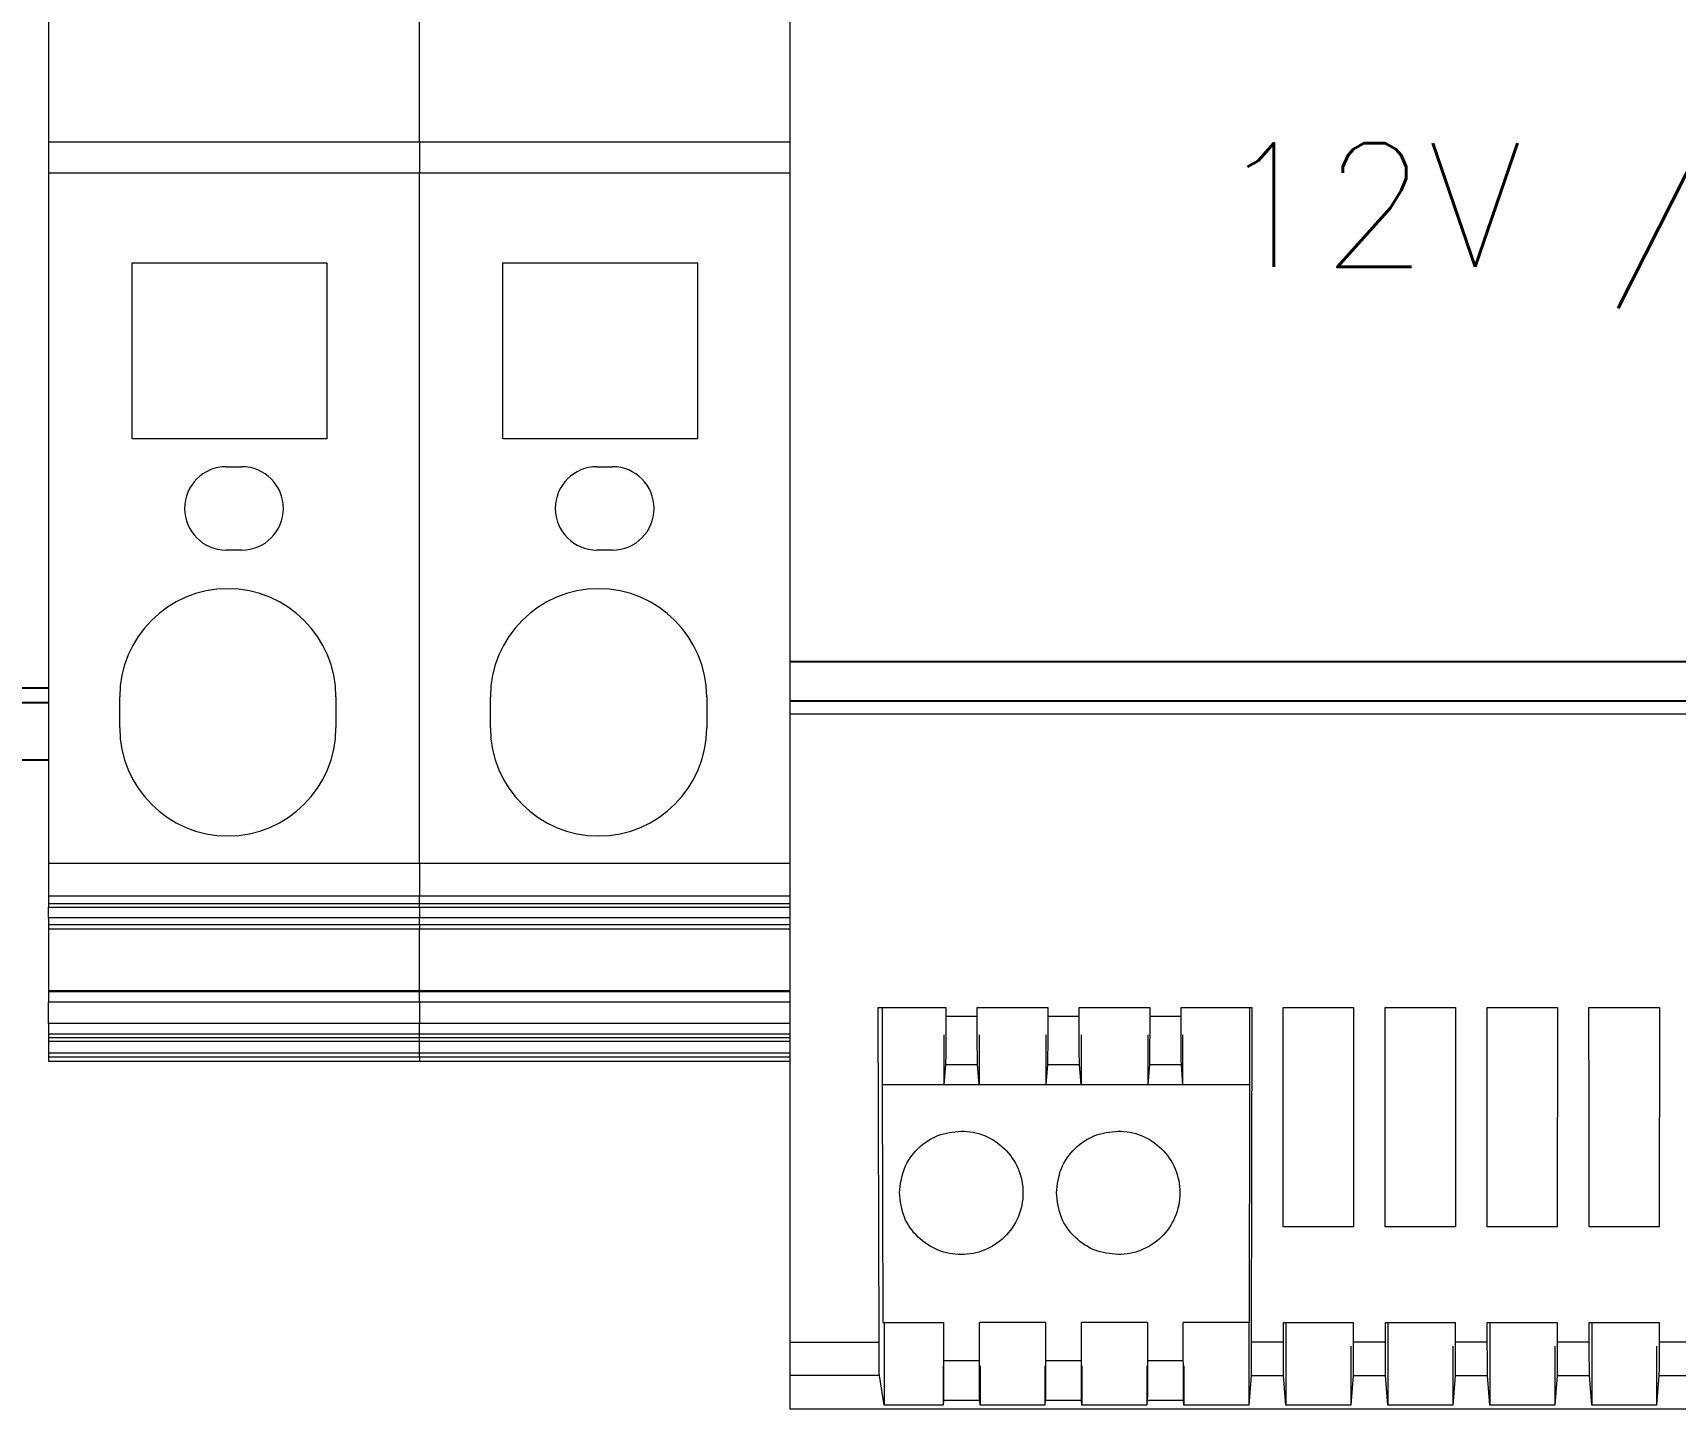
# Model space of a CAD drawing. Extents: x 4137 to 28680, y 2446 to 6814.
# Drawn here: x 10947.7 to 11000.9, y 4862.6 to 4907.1 of the extents above; entities that cross this region are included whole.
import ezdxf
from ezdxf.enums import TextEntityAlignment as Align

# ---------------------------------------------------------------- set-up
doc = ezdxf.new("R2010")
doc.units = 0
doc.header["$LTSCALE"] = 0.5
doc.layers.get('0').update_dxf_attribs({"linetype": 'CONTINUOUS'})
doc.layers.add('ARCEER', color=3, linetype='CONTINUOUS')
doc.layers.add('VOL', color=2, linetype='CONTINUOUS')
doc.styles.get("Standard").update_dxf_attribs({"font": 'simplex.shx'})

msp = doc.modelspace()

# ---------------------------------------------------------------- linework, layer by layer
at = {"color": 7, "linetype": 'Continuous', "lineweight": 15}
for p, q in [((10972.227, 4886.787), (10972.227, 4928.394)), ((10972.227, 4886.787), (10972.227, 4928.394)), ((10948.227, 4911.591), (10948.227, 4903.591)), ((10948.227, 4911.591), (10948.227, 4903.591)), ((10960.227, 4903.591), (10960.227, 4911.591)), ((10960.227, 4903.591), (10960.227, 4911.591)), ((10948.227, 4903.591), (10948.227, 4902.591)), ((10960.227, 4903.591), (10948.227, 4903.591)), ((10948.227, 4903.591), (10948.227, 4902.591)), ((10960.227, 4903.591), (10948.227, 4903.591)), ((10960.227, 4903.591), (10960.227, 4902.591)), ((10972.227, 4903.591), (10960.227, 4903.591)), ((10960.227, 4903.591), (10960.227, 4902.591)), ((10972.227, 4903.591), (10960.227, 4903.591)), ((10948.227, 4902.591), (10948.227, 4880.262)), ((10960.227, 4902.591), (10948.227, 4902.591)), ((10948.227, 4902.591), (10948.227, 4880.262)), ((10960.227, 4902.591), (10948.227, 4902.591)), ((10960.227, 4880.262), (10960.227, 4902.591)), ((10972.227, 4902.591), (10960.227, 4902.591)), ((10960.227, 4880.262), (10960.227, 4902.591)), ((10972.227, 4902.591), (10960.227, 4902.591)), ((10950.927, 4899.691), (10957.227, 4899.691)), ((10950.927, 4893.991), (10950.927, 4899.691)), ((10950.927, 4899.691), (10957.227, 4899.691)), ((10950.927, 4893.991), (10950.927, 4899.691)), ((10957.227, 4899.691), (10957.227, 4893.991)), ((10957.227, 4899.691), (10957.227, 4893.991)), ((10962.927, 4899.691), (10969.227, 4899.691)), ((10962.927, 4893.991), (10962.927, 4899.691)), ((10962.927, 4899.691), (10969.227, 4899.691)), ((10962.927, 4893.991), (10962.927, 4899.691)), ((10969.227, 4899.691), (10969.227, 4893.991)), ((10969.227, 4899.691), (10969.227, 4893.991)), ((10957.227, 4893.991), (10950.927, 4893.991)), ((10957.227, 4893.991), (10950.927, 4893.991)), ((10969.227, 4893.991), (10962.927, 4893.991)), ((10969.227, 4893.991), (10962.927, 4893.991)), ((10953.977, 4893.091), (10954.477, 4893.091)), ((10953.977, 4893.091), (10954.477, 4893.091)), ((10965.977, 4893.091), (10966.477, 4893.091)), ((10965.977, 4893.091), (10966.477, 4893.091)), ((10954.477, 4890.391), (10953.977, 4890.391)), ((10954.477, 4890.391), (10953.977, 4890.391)), ((10966.477, 4890.391), (10965.977, 4890.391)), ((10966.477, 4890.391), (10965.977, 4890.391)), ((10972.227, 4885.512), (10972.227, 4886.787)), ((10972.227, 4885.512), (10972.227, 4886.787)), ((10950.527, 4884.641), (10950.527, 4885.641)), ((10950.527, 4884.641), (10950.527, 4885.641)), ((10957.527, 4885.641), (10957.527, 4884.641)), ((10957.527, 4885.641), (10957.527, 4884.641)), ((10962.527, 4884.641), (10962.527, 4885.641)), ((10962.527, 4884.641), (10962.527, 4885.641)), ((10969.527, 4885.641), (10969.527, 4884.641)), ((10969.527, 4885.641), (10969.527, 4884.641)), ((10972.227, 4885.091), (10972.227, 4885.512)), ((10972.227, 4885.091), (10972.227, 4885.512)), ((10972.227, 4885.091), (11026.227, 4885.091)), ((10972.227, 4864.763), (10972.227, 4885.091)), ((10972.227, 4885.091), (11026.227, 4885.091)), ((10972.227, 4864.763), (10972.227, 4885.091)), ((10948.227, 4880.262), (10960.227, 4880.262)), ((10948.227, 4880.262), (10948.227, 4879.201)), ((10948.227, 4880.262), (10960.227, 4880.262)), ((10948.227, 4880.262), (10948.227, 4879.201)), ((10960.227, 4880.262), (10960.227, 4879.201)), ((10960.227, 4880.262), (10972.227, 4880.262)), ((10960.227, 4880.262), (10960.227, 4879.201)), ((10960.227, 4880.262), (10972.227, 4880.262)), ((10948.227, 4879.201), (10960.227, 4879.201)), ((10948.227, 4879.201), (10948.227, 4878.953)), ((10948.227, 4879.201), (10960.227, 4879.201)), ((10948.227, 4879.201), (10948.227, 4878.953)), ((10960.227, 4878.953), (10960.227, 4879.201)), ((10960.227, 4879.201), (10972.227, 4879.201)), ((10960.227, 4878.953), (10960.227, 4879.201)), ((10960.227, 4879.201), (10972.227, 4879.201)), ((10948.227, 4878.953), (10960.227, 4878.953)), ((10948.227, 4878.953), (10948.227, 4878.836)), ((10948.227, 4878.953), (10960.227, 4878.953)), ((10948.227, 4878.953), (10948.227, 4878.836)), ((10948.227, 4878.836), (10960.227, 4878.836)), ((10948.227, 4878.487), (10948.227, 4878.836)), ((10948.227, 4878.836), (10960.227, 4878.836)), ((10948.227, 4878.487), (10948.227, 4878.836)), ((10960.227, 4878.836), (10960.227, 4878.953)), ((10960.227, 4878.953), (10972.227, 4878.953)), ((10960.227, 4878.836), (10960.227, 4878.953)), ((10960.227, 4878.953), (10972.227, 4878.953)), ((10960.227, 4878.836), (10972.227, 4878.836)), ((10960.227, 4878.836), (10960.227, 4878.487)), ((10960.227, 4878.836), (10972.227, 4878.836)), ((10960.227, 4878.836), (10960.227, 4878.487)), ((10960.227, 4878.487), (10948.227, 4878.487)), ((10948.227, 4878.487), (10948.227, 4878.261)), ((10960.227, 4878.487), (10948.227, 4878.487)), ((10948.227, 4878.487), (10948.227, 4878.261)), ((10960.227, 4878.261), (10948.227, 4878.261)), ((10948.227, 4878.261), (10948.227, 4878.126)), ((10960.227, 4878.261), (10948.227, 4878.261)), ((10948.227, 4878.261), (10948.227, 4878.126)), ((10960.227, 4878.126), (10948.227, 4878.126)), ((10948.227, 4878.126), (10948.227, 4876.135)), ((10960.227, 4878.126), (10948.227, 4878.126)), ((10948.227, 4878.126), (10948.227, 4876.135)), ((10960.227, 4878.261), (10960.227, 4878.487)), ((10972.227, 4878.487), (10960.227, 4878.487)), ((10960.227, 4878.261), (10960.227, 4878.487)), ((10972.227, 4878.487), (10960.227, 4878.487)), ((10960.227, 4878.261), (10960.227, 4878.126)), ((10972.227, 4878.261), (10960.227, 4878.261)), ((10960.227, 4878.261), (10960.227, 4878.126)), ((10972.227, 4878.261), (10960.227, 4878.261)), ((10960.227, 4876.135), (10960.227, 4878.126)), ((10972.227, 4878.126), (10960.227, 4878.126)), ((10960.227, 4876.135), (10960.227, 4878.126)), ((10972.227, 4878.126), (10960.227, 4878.126)), ((10948.227, 4876.135), (10960.227, 4876.135)), ((10948.227, 4876.135), (10948.227, 4876.105)), ((10948.227, 4876.135), (10960.227, 4876.135)), ((10948.227, 4876.135), (10948.227, 4876.105)), ((10948.227, 4876.105), (10960.227, 4876.105)), ((10948.227, 4876.105), (10948.227, 4875.778)), ((10948.227, 4876.105), (10960.227, 4876.105)), ((10948.227, 4876.105), (10948.227, 4875.778)), ((10960.227, 4876.135), (10960.227, 4876.105)), ((10960.227, 4876.135), (10972.227, 4876.135)), ((10960.227, 4876.135), (10960.227, 4876.105)), ((10960.227, 4876.135), (10972.227, 4876.135)), ((10960.227, 4876.105), (10972.227, 4876.105)), ((10960.227, 4875.778), (10960.227, 4876.105)), ((10960.227, 4876.105), (10972.227, 4876.105)), ((10960.227, 4875.778), (10960.227, 4876.105)), ((10948.227, 4875.778), (10960.227, 4875.778)), ((10948.227, 4875.071), (10948.227, 4875.778)), ((10948.227, 4875.778), (10960.227, 4875.778)), ((10948.227, 4875.071), (10948.227, 4875.778)), ((10960.227, 4875.778), (10960.227, 4875.071)), ((10960.227, 4875.778), (10972.227, 4875.778)), ((10960.227, 4875.778), (10960.227, 4875.071)), ((10960.227, 4875.778), (10972.227, 4875.778)), ((10975.082, 4875.591), (10977.268, 4875.591)), ((10975.106, 4864.763), (10975.082, 4875.591)), ((10975.082, 4875.591), (10977.268, 4875.591)), ((10975.106, 4864.763), (10975.082, 4875.591)), ((10975.207, 4875.591), (10975.207, 4873.091)), ((10975.207, 4875.591), (10975.207, 4873.091)), ((10977.268, 4875.591), (10977.268, 4875.299)), ((10977.268, 4875.591), (10977.268, 4875.299)), ((10978.285, 4875.591), (10980.568, 4875.591)), ((10978.285, 4875.299), (10978.285, 4875.591)), ((10978.285, 4875.591), (10980.568, 4875.591)), ((10978.285, 4875.299), (10978.285, 4875.591)), ((10980.568, 4875.591), (10980.568, 4875.299)), ((10980.568, 4875.591), (10980.568, 4875.299)), ((10981.585, 4875.591), (10983.868, 4875.591)), ((10981.585, 4875.299), (10981.585, 4875.591)), ((10981.585, 4875.591), (10983.868, 4875.591)), ((10981.585, 4875.299), (10981.585, 4875.591)), ((10983.868, 4875.591), (10983.868, 4875.299)), ((10983.868, 4875.591), (10983.868, 4875.299)), ((10984.885, 4875.591), (10987.169, 4875.591)), ((10984.885, 4875.299), (10984.885, 4875.591)), ((10984.885, 4875.591), (10987.169, 4875.591)), ((10984.885, 4875.299), (10984.885, 4875.591)), ((10987.109, 4873.091), (10987.109, 4875.591)), ((10987.109, 4873.091), (10987.109, 4875.591)), ((10987.169, 4875.591), (10987.157, 4864.763)), ((10987.169, 4875.591), (10987.157, 4864.763)), ((10988.186, 4875.591), (10990.467, 4875.591)), ((10988.186, 4875.591), (10990.467, 4875.591)), ((10990.467, 4875.591), (10990.461, 4868.491)), ((10990.467, 4875.591), (10990.461, 4868.491)), ((10991.486, 4875.591), (10993.767, 4875.591)), ((10991.486, 4875.591), (10993.767, 4875.591)), ((10993.767, 4875.591), (10993.761, 4868.491)), ((10993.767, 4875.591), (10993.761, 4868.491)), ((10994.786, 4875.591), (10997.067, 4875.591)), ((10994.786, 4875.591), (10997.067, 4875.591)), ((10997.067, 4875.591), (10997.061, 4868.491)), ((10997.067, 4875.591), (10997.061, 4868.491)), ((10998.086, 4875.591), (11000.368, 4875.591)), ((10998.086, 4875.591), (11000.368, 4875.591)), ((11000.368, 4875.591), (11000.361, 4868.491)), ((11000.368, 4875.591), (11000.361, 4868.491)), ((10960.227, 4875.071), (10948.227, 4875.071)), ((10948.227, 4875.071), (10948.227, 4874.721)), ((10960.227, 4875.071), (10948.227, 4875.071)), ((10948.227, 4875.071), (10948.227, 4874.721)), ((10960.227, 4874.721), (10960.227, 4875.071)), ((10972.227, 4875.071), (10960.227, 4875.071)), ((10960.227, 4874.721), (10960.227, 4875.071)), ((10972.227, 4875.071), (10960.227, 4875.071)), ((10978.285, 4875.299), (10977.268, 4875.299)), ((10977.268, 4875.299), (10977.268, 4874.851)), ((10978.285, 4875.299), (10977.268, 4875.299)), ((10977.268, 4875.299), (10977.268, 4874.851)), ((10978.285, 4874.851), (10978.285, 4875.299)), ((10978.285, 4874.851), (10978.285, 4875.299)), ((10981.585, 4875.299), (10980.568, 4875.299)), ((10980.568, 4875.299), (10980.568, 4874.851)), ((10981.585, 4875.299), (10980.568, 4875.299)), ((10980.568, 4875.299), (10980.568, 4874.851)), ((10981.585, 4874.851), (10981.585, 4875.299)), ((10981.585, 4874.851), (10981.585, 4875.299)), ((10984.885, 4875.299), (10983.868, 4875.299)), ((10983.868, 4875.299), (10983.868, 4874.851)), ((10984.885, 4875.299), (10983.868, 4875.299)), ((10983.868, 4875.299), (10983.868, 4874.851)), ((10984.885, 4874.851), (10984.885, 4875.299)), ((10984.885, 4874.851), (10984.885, 4875.299)), ((10960.227, 4874.721), (10948.227, 4874.721)), ((10948.227, 4874.721), (10948.227, 4874.609)), ((10960.227, 4874.721), (10948.227, 4874.721)), ((10948.227, 4874.721), (10948.227, 4874.609)), ((10960.227, 4874.609), (10948.227, 4874.609)), ((10948.227, 4874.609), (10948.227, 4874.492)), ((10960.227, 4874.609), (10948.227, 4874.609)), ((10948.227, 4874.609), (10948.227, 4874.492)), ((10960.227, 4874.492), (10948.227, 4874.492)), ((10948.227, 4874.492), (10948.227, 4874.106)), ((10960.227, 4874.492), (10948.227, 4874.492)), ((10948.227, 4874.492), (10948.227, 4874.106)), ((10972.227, 4874.721), (10960.227, 4874.721)), ((10960.227, 4874.609), (10960.227, 4874.721)), ((10972.227, 4874.721), (10960.227, 4874.721)), ((10960.227, 4874.609), (10960.227, 4874.721)), ((10960.227, 4874.492), (10960.227, 4874.609)), ((10972.227, 4874.609), (10960.227, 4874.609)), ((10960.227, 4874.492), (10960.227, 4874.609)), ((10972.227, 4874.609), (10960.227, 4874.609)), ((10960.227, 4874.106), (10960.227, 4874.492)), ((10972.227, 4874.492), (10960.227, 4874.492)), ((10960.227, 4874.106), (10960.227, 4874.492)), ((10972.227, 4874.492), (10960.227, 4874.492)), ((10977.209, 4874.706), (10977.209, 4873.091)), ((10977.209, 4874.706), (10977.209, 4873.091)), ((10978.344, 4874.706), (10978.344, 4873.091)), ((10978.344, 4874.706), (10978.344, 4873.091)), ((10980.509, 4874.706), (10980.509, 4873.091)), ((10980.509, 4874.706), (10980.509, 4873.091)), ((10981.644, 4874.706), (10981.644, 4873.091)), ((10981.644, 4874.706), (10981.644, 4873.091)), ((10983.809, 4874.706), (10983.809, 4873.091)), ((10983.809, 4874.706), (10983.809, 4873.091)), ((10984.944, 4873.091), (10984.944, 4874.706)), ((10984.944, 4873.091), (10984.944, 4874.706)), ((10960.227, 4874.106), (10948.227, 4874.106)), ((10948.227, 4874.106), (10948.227, 4873.987)), ((10960.227, 4874.106), (10948.227, 4874.106)), ((10948.227, 4874.106), (10948.227, 4873.987)), ((10960.227, 4873.987), (10948.227, 4873.987)), ((10948.227, 4873.987), (10948.227, 4873.841)), ((10960.227, 4873.987), (10948.227, 4873.987)), ((10948.227, 4873.987), (10948.227, 4873.841)), ((10960.227, 4873.841), (10948.227, 4873.841)), ((10960.227, 4873.841), (10948.227, 4873.841)), ((10960.227, 4873.987), (10960.227, 4874.106)), ((10972.227, 4874.106), (10960.227, 4874.106)), ((10960.227, 4873.987), (10960.227, 4874.106)), ((10972.227, 4874.106), (10960.227, 4874.106)), ((10960.227, 4873.987), (10960.227, 4873.841)), ((10972.227, 4873.987), (10960.227, 4873.987)), ((10960.227, 4873.987), (10960.227, 4873.841)), ((10972.227, 4873.987), (10960.227, 4873.987)), ((10972.227, 4873.841), (10960.227, 4873.841)), ((10972.227, 4873.841), (10960.227, 4873.841)), ((10977.261, 4873.745), (10977.209, 4873.091)), ((10977.261, 4873.745), (10977.209, 4873.091)), ((10977.261, 4873.745), (10978.292, 4873.745)), ((10977.261, 4873.745), (10978.292, 4873.745)), ((10978.344, 4873.091), (10978.292, 4873.745)), ((10978.344, 4873.091), (10978.292, 4873.745)), ((10980.561, 4873.745), (10980.509, 4873.091)), ((10980.561, 4873.745), (10980.509, 4873.091)), ((10980.561, 4873.745), (10981.592, 4873.745)), ((10980.561, 4873.745), (10981.592, 4873.745)), ((10981.644, 4873.091), (10981.592, 4873.745)), ((10981.644, 4873.091), (10981.592, 4873.745)), ((10983.861, 4873.745), (10983.809, 4873.091)), ((10983.861, 4873.745), (10983.809, 4873.091)), ((10983.861, 4873.745), (10984.892, 4873.745)), ((10983.861, 4873.745), (10984.892, 4873.745)), ((10984.944, 4873.091), (10984.892, 4873.745)), ((10984.944, 4873.091), (10984.892, 4873.745)), ((10975.207, 4873.091), (10975.23, 4865.391)), ((10977.209, 4873.091), (10975.207, 4873.091)), ((10975.207, 4873.091), (10975.23, 4865.391)), ((10977.209, 4873.091), (10975.207, 4873.091)), ((10978.344, 4873.091), (10977.209, 4873.091)), ((10978.344, 4873.091), (10977.209, 4873.091)), ((10980.509, 4873.091), (10978.344, 4873.091)), ((10980.509, 4873.091), (10978.344, 4873.091)), ((10981.644, 4873.091), (10980.509, 4873.091)), ((10981.644, 4873.091), (10980.509, 4873.091)), ((10983.809, 4873.091), (10981.644, 4873.091)), ((10983.809, 4873.091), (10981.644, 4873.091)), ((10984.944, 4873.091), (10983.809, 4873.091)), ((10984.944, 4873.091), (10983.809, 4873.091)), ((10987.109, 4873.091), (10984.944, 4873.091)), ((10987.109, 4873.091), (10984.944, 4873.091)), ((10987.099, 4865.391), (10987.109, 4873.091)), ((10987.099, 4865.391), (10987.109, 4873.091)), ((10990.461, 4868.491), (10988.19, 4868.491)), ((10990.461, 4868.491), (10988.19, 4868.491)), ((10993.761, 4868.491), (10991.49, 4868.491)), ((10993.761, 4868.491), (10991.49, 4868.491)), ((10997.061, 4868.491), (10994.79, 4868.491)), ((10997.061, 4868.491), (10994.79, 4868.491)), ((11000.361, 4868.491), (10998.09, 4868.491)), ((11000.361, 4868.491), (10998.09, 4868.491)), ((10975.23, 4865.391), (10977.197, 4865.391)), ((10975.23, 4865.391), (10977.197, 4865.391)), ((10975.277, 4865.391), (10975.277, 4862.722)), ((10975.277, 4865.391), (10975.277, 4862.722)), ((10977.197, 4865.391), (10977.197, 4864.151)), ((10977.197, 4865.391), (10977.197, 4864.151)), ((10980.497, 4865.391), (10978.356, 4865.391)), ((10978.356, 4864.151), (10978.356, 4865.391)), ((10980.497, 4865.391), (10978.356, 4865.391)), ((10978.356, 4864.151), (10978.356, 4865.391)), ((10980.497, 4865.391), (10980.497, 4864.151)), ((10980.497, 4865.391), (10980.497, 4864.151)), ((10983.797, 4865.391), (10981.656, 4865.391)), ((10981.656, 4864.151), (10981.656, 4865.391)), ((10983.797, 4865.391), (10981.656, 4865.391)), ((10981.656, 4864.151), (10981.656, 4865.391)), ((10983.797, 4865.391), (10983.797, 4864.151)), ((10983.797, 4865.391), (10983.797, 4864.151)), ((10987.099, 4865.391), (10984.956, 4865.391)), ((10984.956, 4864.151), (10984.956, 4865.391)), ((10987.099, 4865.391), (10984.956, 4865.391)), ((10984.956, 4864.151), (10984.956, 4865.391)), ((10987.077, 4865.391), (10987.077, 4862.722)), ((10987.077, 4865.391), (10987.077, 4862.722)), ((10988.196, 4865.391), (10990.457, 4865.391)), ((10988.196, 4864.763), (10988.196, 4865.391)), ((10988.196, 4865.391), (10990.457, 4865.391)), ((10988.196, 4864.763), (10988.196, 4865.391)), ((10988.276, 4865.391), (10988.276, 4862.722)), ((10988.276, 4865.391), (10988.276, 4862.722)), ((10990.457, 4865.391), (10990.457, 4864.763)), ((10990.457, 4865.391), (10990.457, 4864.763)), ((10991.496, 4865.391), (10993.757, 4865.391)), ((10991.496, 4864.763), (10991.496, 4865.391)), ((10991.496, 4865.391), (10993.757, 4865.391)), ((10991.496, 4864.763), (10991.496, 4865.391)), ((10991.576, 4865.391), (10991.576, 4862.722)), ((10991.576, 4865.391), (10991.576, 4862.722)), ((10993.757, 4865.391), (10993.757, 4864.763)), ((10993.757, 4865.391), (10993.757, 4864.763)), ((10994.796, 4865.391), (10997.057, 4865.391)), ((10994.796, 4864.763), (10994.796, 4865.391)), ((10994.796, 4865.391), (10997.057, 4865.391)), ((10994.796, 4864.763), (10994.796, 4865.391)), ((10994.876, 4865.391), (10994.876, 4862.722)), ((10994.876, 4865.391), (10994.876, 4862.722)), ((10997.057, 4865.391), (10997.057, 4864.763)), ((10997.057, 4865.391), (10997.057, 4864.763)), ((10998.096, 4865.391), (11000.357, 4865.391)), ((10998.096, 4864.763), (10998.096, 4865.391)), ((10998.096, 4865.391), (11000.357, 4865.391)), ((10998.096, 4864.763), (10998.096, 4865.391)), ((10998.176, 4865.391), (10998.176, 4862.722)), ((10998.176, 4865.391), (10998.176, 4862.722)), ((11000.357, 4865.391), (11000.357, 4864.763)), ((11000.357, 4865.391), (11000.357, 4864.763)), ((10972.227, 4864.763), (10975.106, 4864.763)), ((10972.227, 4863.677), (10972.227, 4864.763)), ((10972.227, 4864.763), (10975.106, 4864.763)), ((10972.227, 4863.677), (10972.227, 4864.763)), ((10988.196, 4864.763), (10987.157, 4864.763)), ((10988.196, 4864.763), (10987.157, 4864.763)), ((10991.496, 4864.763), (10990.457, 4864.763)), ((10991.496, 4864.763), (10990.457, 4864.763)), ((10994.796, 4864.763), (10993.757, 4864.763)), ((10994.796, 4864.763), (10993.757, 4864.763)), ((10998.096, 4864.763), (10997.057, 4864.763)), ((10998.096, 4864.763), (10997.057, 4864.763)), ((11001.396, 4864.763), (11000.357, 4864.763)), ((11001.396, 4864.763), (11000.357, 4864.763)), ((10978.356, 4864.151), (10977.197, 4864.151)), ((10978.356, 4864.151), (10977.197, 4864.151)), ((10981.656, 4864.151), (10980.497, 4864.151)), ((10981.656, 4864.151), (10980.497, 4864.151)), ((10984.956, 4864.151), (10983.797, 4864.151)), ((10984.956, 4864.151), (10983.797, 4864.151)), ((10990.377, 4864.629), (10990.377, 4862.722)), ((10990.377, 4864.629), (10990.377, 4862.722)), ((10993.677, 4864.629), (10993.677, 4862.722)), ((10993.677, 4864.629), (10993.677, 4862.722)), ((10996.977, 4864.629), (10996.977, 4862.722)), ((10996.977, 4864.629), (10996.977, 4862.722)), ((11000.277, 4864.629), (11000.277, 4862.722)), ((11000.277, 4864.629), (11000.277, 4862.722)), ((10975.118, 4863.677), (10972.227, 4863.677)), ((10972.227, 4862.591), (10972.227, 4863.677)), ((10975.118, 4863.677), (10972.227, 4863.677)), ((10972.227, 4862.591), (10972.227, 4863.677)), ((10975.277, 4862.722), (10975.118, 4863.677)), ((10975.277, 4862.722), (10975.118, 4863.677)), ((10977.177, 4863.996), (10977.177, 4862.722)), ((10977.177, 4863.996), (10977.177, 4862.722)), ((10978.376, 4863.996), (10978.376, 4862.722)), ((10978.376, 4863.996), (10978.376, 4862.722)), ((10980.477, 4863.996), (10980.477, 4862.722)), ((10980.477, 4863.996), (10980.477, 4862.722)), ((10981.676, 4863.996), (10981.676, 4862.722)), ((10981.676, 4863.996), (10981.676, 4862.722)), ((10983.777, 4863.996), (10983.777, 4862.722)), ((10983.777, 4863.996), (10983.777, 4862.722)), ((10984.976, 4863.996), (10984.976, 4862.722)), ((10984.976, 4863.996), (10984.976, 4862.722)), ((10987.152, 4863.677), (10987.077, 4862.722)), ((10987.152, 4863.677), (10987.077, 4862.722)), ((10987.152, 4863.677), (10988.201, 4863.677)), ((10987.152, 4863.677), (10988.201, 4863.677)), ((10988.276, 4862.722), (10988.201, 4863.677)), ((10988.276, 4862.722), (10988.201, 4863.677)), ((10990.452, 4863.677), (10990.377, 4862.722)), ((10990.452, 4863.677), (10990.377, 4862.722)), ((10990.452, 4863.677), (10991.501, 4863.677)), ((10990.452, 4863.677), (10991.501, 4863.677)), ((10991.576, 4862.722), (10991.501, 4863.677)), ((10991.576, 4862.722), (10991.501, 4863.677)), ((10993.752, 4863.677), (10993.677, 4862.722)), ((10993.752, 4863.677), (10993.677, 4862.722)), ((10993.752, 4863.677), (10994.801, 4863.677)), ((10993.752, 4863.677), (10994.801, 4863.677)), ((10994.876, 4862.722), (10994.801, 4863.677)), ((10994.876, 4862.722), (10994.801, 4863.677)), ((10997.052, 4863.677), (10996.977, 4862.722)), ((10997.052, 4863.677), (10996.977, 4862.722)), ((10997.052, 4863.677), (10998.101, 4863.677)), ((10997.052, 4863.677), (10998.101, 4863.677)), ((10998.176, 4862.722), (10998.101, 4863.677)), ((10998.176, 4862.722), (10998.101, 4863.677)), ((11000.352, 4863.677), (11000.277, 4862.722)), ((11000.352, 4863.677), (11000.277, 4862.722)), ((11000.352, 4863.677), (11001.401, 4863.677)), ((11000.352, 4863.677), (11001.401, 4863.677)), ((11026.227, 4862.591), (10972.227, 4862.591)), ((11026.227, 4862.591), (10972.227, 4862.591)), ((10977.177, 4862.722), (10975.277, 4862.722)), ((10977.177, 4862.722), (10975.277, 4862.722)), ((10977.189, 4862.884), (10977.177, 4862.722)), ((10977.189, 4862.884), (10977.177, 4862.722)), ((10977.189, 4862.884), (10978.364, 4862.884)), ((10977.189, 4862.884), (10978.364, 4862.884)), ((10978.376, 4862.722), (10978.364, 4862.884)), ((10978.376, 4862.722), (10978.364, 4862.884)), ((10980.477, 4862.722), (10978.376, 4862.722)), ((10980.477, 4862.722), (10978.376, 4862.722)), ((10980.489, 4862.884), (10980.477, 4862.722)), ((10980.489, 4862.884), (10980.477, 4862.722)), ((10980.489, 4862.884), (10981.664, 4862.884)), ((10980.489, 4862.884), (10981.664, 4862.884)), ((10981.676, 4862.722), (10981.664, 4862.884)), ((10981.676, 4862.722), (10981.664, 4862.884)), ((10983.777, 4862.722), (10981.676, 4862.722)), ((10983.777, 4862.722), (10981.676, 4862.722)), ((10983.789, 4862.884), (10983.777, 4862.722)), ((10983.789, 4862.884), (10983.777, 4862.722)), ((10983.789, 4862.884), (10984.964, 4862.884)), ((10983.789, 4862.884), (10984.964, 4862.884)), ((10984.976, 4862.722), (10984.964, 4862.884)), ((10984.976, 4862.722), (10984.964, 4862.884)), ((10987.077, 4862.722), (10984.976, 4862.722)), ((10987.077, 4862.722), (10984.976, 4862.722)), ((10990.377, 4862.722), (10988.276, 4862.722)), ((10990.377, 4862.722), (10988.276, 4862.722)), ((10993.677, 4862.722), (10991.576, 4862.722)), ((10993.677, 4862.722), (10991.576, 4862.722)), ((10996.977, 4862.722), (10994.876, 4862.722)), ((10996.977, 4862.722), (10994.876, 4862.722)), ((11000.277, 4862.722), (10998.176, 4862.722)), ((11000.277, 4862.722), (10998.176, 4862.722))]:
    msp.add_line(p, q, dxfattribs=at)
for centre, radius, start, end in [((10953.977, 4891.741), 1.35, 90, 270), ((10953.977, 4891.741), 1.35, 90, 270), ((10954.477, 4891.741), 1.35, 270, 90), ((10954.477, 4891.741), 1.35, 270, 90), ((10965.977, 4891.741), 1.35, 90, 270), ((10965.977, 4891.741), 1.35, 90, 270), ((10966.477, 4891.741), 1.35, 270, 90), ((10966.477, 4891.741), 1.35, 270, 90), ((10954.027, 4885.641), 3.5, 0, 180), ((10954.027, 4885.641), 3.5, 0, 180), ((10966.027, 4885.641), 3.5, 0, 180), ((10966.027, 4885.641), 3.5, 0, 180), ((10954.027, 4884.641), 3.5, 180, 0), ((10954.027, 4884.641), 3.5, 180, 0), ((10966.027, 4884.641), 3.5, 180, 0), ((10966.027, 4884.641), 3.5, 180, 0)]:
    msp.add_arc(centre, radius, start, end, dxfattribs=at)
for points, knots in [([(10988.19, 4868.491), (10988.19, 4868.737), (10988.19, 4869.458), (10988.189, 4871.818), (10988.187, 4873.944), (10988.186, 4875.591)], [0, 0, 0, 0, 0.104552, 0.306071, 1, 1, 1, 1]), ([(10988.19, 4868.491), (10988.19, 4868.737), (10988.19, 4869.458), (10988.189, 4871.818), (10988.187, 4873.944), (10988.186, 4875.591)], [0, 0, 0, 0, 0.104552, 0.306071, 1, 1, 1, 1]), ([(10991.49, 4868.491), (10991.49, 4868.737), (10991.49, 4869.458), (10991.489, 4871.818), (10991.487, 4873.944), (10991.486, 4875.591)], [0, 0, 0, 0, 0.104552, 0.306071, 1, 1, 1, 1]), ([(10991.49, 4868.491), (10991.49, 4868.737), (10991.49, 4869.458), (10991.489, 4871.818), (10991.487, 4873.944), (10991.486, 4875.591)], [0, 0, 0, 0, 0.104552, 0.306071, 1, 1, 1, 1]), ([(10994.79, 4868.491), (10994.79, 4868.737), (10994.79, 4869.458), (10994.789, 4871.818), (10994.787, 4873.944), (10994.786, 4875.591)], [0, 0, 0, 0, 0.104552, 0.306071, 1, 1, 1, 1]), ([(10994.79, 4868.491), (10994.79, 4868.737), (10994.79, 4869.458), (10994.789, 4871.818), (10994.787, 4873.944), (10994.786, 4875.591)], [0, 0, 0, 0, 0.104552, 0.306071, 1, 1, 1, 1]), ([(10998.09, 4868.491), (10998.09, 4868.737), (10998.09, 4869.458), (10998.089, 4871.818), (10998.087, 4873.944), (10998.086, 4875.591)], [0, 0, 0, 0, 0.104552, 0.306071, 1, 1, 1, 1]), ([(10998.09, 4868.491), (10998.09, 4868.737), (10998.09, 4869.458), (10998.089, 4871.818), (10998.087, 4873.944), (10998.086, 4875.591)], [0, 0, 0, 0, 0.104552, 0.306071, 1, 1, 1, 1]), ([(10977.268, 4874.851), (10977.267, 4874.699), (10977.266, 4874.395), (10977.264, 4874.053), (10977.263, 4873.813), (10977.261, 4873.768), (10977.261, 4873.745)], [0, 0, 0, 0, 0.249998, 0.499999, 0.75, 1, 1, 1, 1]), ([(10977.268, 4874.851), (10977.267, 4874.699), (10977.266, 4874.395), (10977.264, 4874.053), (10977.263, 4873.813), (10977.261, 4873.768), (10977.261, 4873.745)], [0, 0, 0, 0, 0.249998, 0.499999, 0.75, 1, 1, 1, 1]), ([(10978.292, 4873.745), (10978.292, 4873.768), (10978.291, 4873.813), (10978.289, 4874.053), (10978.287, 4874.395), (10978.286, 4874.699), (10978.285, 4874.851)], [0, 0, 0, 0, 0.25, 0.500001, 0.750002, 1, 1, 1, 1]), ([(10978.292, 4873.745), (10978.292, 4873.768), (10978.291, 4873.813), (10978.289, 4874.053), (10978.287, 4874.395), (10978.286, 4874.699), (10978.285, 4874.851)], [0, 0, 0, 0, 0.25, 0.500001, 0.750002, 1, 1, 1, 1]), ([(10980.568, 4874.851), (10980.567, 4874.699), (10980.566, 4874.395), (10980.564, 4874.053), (10980.563, 4873.813), (10980.561, 4873.768), (10980.561, 4873.745)], [0, 0, 0, 0, 0.249998, 0.499999, 0.75, 1, 1, 1, 1]), ([(10980.568, 4874.851), (10980.567, 4874.699), (10980.566, 4874.395), (10980.564, 4874.053), (10980.563, 4873.813), (10980.561, 4873.768), (10980.561, 4873.745)], [0, 0, 0, 0, 0.249998, 0.499999, 0.75, 1, 1, 1, 1]), ([(10981.592, 4873.745), (10981.592, 4873.768), (10981.591, 4873.813), (10981.589, 4874.053), (10981.587, 4874.395), (10981.586, 4874.699), (10981.585, 4874.851)], [0, 0, 0, 0, 0.25, 0.500001, 0.750002, 1, 1, 1, 1]), ([(10981.592, 4873.745), (10981.592, 4873.768), (10981.591, 4873.813), (10981.589, 4874.053), (10981.587, 4874.395), (10981.586, 4874.699), (10981.585, 4874.851)], [0, 0, 0, 0, 0.25, 0.500001, 0.750002, 1, 1, 1, 1]), ([(10983.868, 4874.851), (10983.867, 4874.699), (10983.866, 4874.395), (10983.864, 4874.053), (10983.863, 4873.813), (10983.861, 4873.768), (10983.861, 4873.745)], [0, 0, 0, 0, 0.249998, 0.499999, 0.75, 1, 1, 1, 1]), ([(10983.868, 4874.851), (10983.867, 4874.699), (10983.866, 4874.395), (10983.864, 4874.053), (10983.863, 4873.813), (10983.861, 4873.768), (10983.861, 4873.745)], [0, 0, 0, 0, 0.249998, 0.499999, 0.75, 1, 1, 1, 1]), ([(10984.892, 4873.745), (10984.892, 4873.768), (10984.891, 4873.813), (10984.889, 4874.053), (10984.887, 4874.395), (10984.886, 4874.699), (10984.885, 4874.851)], [0, 0, 0, 0, 0.25, 0.500001, 0.750002, 1, 1, 1, 1]), ([(10984.892, 4873.745), (10984.892, 4873.768), (10984.891, 4873.813), (10984.889, 4874.053), (10984.887, 4874.395), (10984.886, 4874.699), (10984.885, 4874.851)], [0, 0, 0, 0, 0.25, 0.500001, 0.750002, 1, 1, 1, 1]), ([(10975.767, 4869.591), (10975.798, 4869.86), (10975.86, 4870.387), (10976.33, 4871.046), (10976.988, 4871.502), (10977.509, 4871.561), (10977.767, 4871.591)], [0, 0, 0, 0, 0.264029, 0.516288, 0.760469, 1, 1, 1, 1]), ([(10975.767, 4869.591), (10975.798, 4869.86), (10975.86, 4870.387), (10976.33, 4871.046), (10976.988, 4871.502), (10977.509, 4871.561), (10977.767, 4871.591)], [0, 0, 0, 0, 0.264029, 0.516288, 0.760469, 1, 1, 1, 1]), ([(10977.767, 4871.591), (10977.896, 4871.583), (10978.153, 4871.569), (10978.651, 4871.414), (10979.211, 4871.049), (10979.661, 4870.381), (10979.82, 4869.588), (10979.659, 4868.795), (10979.207, 4868.129), (10978.647, 4867.766), (10978.151, 4867.612), (10977.895, 4867.598), (10977.767, 4867.591)], [0, 0, 0, 0, 0.060103, 0.119874, 0.242752, 0.368768, 0.499402, 0.630917, 0.758012, 0.880694, 0.940228, 1, 1, 1, 1]), ([(10977.767, 4871.591), (10977.896, 4871.583), (10978.153, 4871.569), (10978.651, 4871.414), (10979.211, 4871.049), (10979.661, 4870.381), (10979.82, 4869.588), (10979.659, 4868.795), (10979.207, 4868.129), (10978.647, 4867.766), (10978.151, 4867.612), (10977.895, 4867.598), (10977.767, 4867.591)], [0, 0, 0, 0, 0.060103, 0.119874, 0.242752, 0.368768, 0.499402, 0.630917, 0.758012, 0.880694, 0.940228, 1, 1, 1, 1]), ([(10980.847, 4869.591), (10980.878, 4869.86), (10980.939, 4870.387), (10981.41, 4871.046), (10982.068, 4871.502), (10982.589, 4871.561), (10982.847, 4871.591)], [0, 0, 0, 0, 0.263878, 0.516115, 0.760405, 1, 1, 1, 1]), ([(10980.847, 4869.591), (10980.878, 4869.86), (10980.939, 4870.387), (10981.41, 4871.046), (10982.068, 4871.502), (10982.589, 4871.561), (10982.847, 4871.591)], [0, 0, 0, 0, 0.263878, 0.516115, 0.760405, 1, 1, 1, 1]), ([(10982.847, 4871.591), (10982.975, 4871.583), (10983.232, 4871.569), (10983.731, 4871.414), (10984.29, 4871.049), (10984.74, 4870.382), (10984.9, 4869.589), (10984.739, 4868.795), (10984.288, 4868.129), (10983.727, 4867.766), (10983.231, 4867.612), (10982.975, 4867.598), (10982.847, 4867.591)], [0, 0, 0, 0, 0.060043, 0.119793, 0.242638, 0.36861, 0.499163, 0.630914, 0.757984, 0.880713, 0.940291, 1, 1, 1, 1]), ([(10982.847, 4871.591), (10982.975, 4871.583), (10983.232, 4871.569), (10983.731, 4871.414), (10984.29, 4871.049), (10984.74, 4870.382), (10984.9, 4869.589), (10984.739, 4868.795), (10984.288, 4868.129), (10983.727, 4867.766), (10983.231, 4867.612), (10982.975, 4867.598), (10982.847, 4867.591)], [0, 0, 0, 0, 0.060043, 0.119793, 0.242638, 0.36861, 0.499163, 0.630914, 0.757984, 0.880713, 0.940291, 1, 1, 1, 1]), ([(10977.767, 4867.591), (10977.639, 4867.598), (10977.383, 4867.612), (10976.886, 4867.764), (10976.333, 4868.128), (10975.861, 4868.791), (10975.798, 4869.32), (10975.767, 4869.591)], [0, 0, 0, 0, 0.1188786, 0.2384368, 0.4823507, 0.7352998, 1, 1, 1, 1]), ([(10977.767, 4867.591), (10977.639, 4867.598), (10977.383, 4867.612), (10976.886, 4867.764), (10976.333, 4868.128), (10975.861, 4868.791), (10975.798, 4869.32), (10975.767, 4869.591)], [0, 0, 0, 0, 0.1188786, 0.2384368, 0.4823507, 0.7352998, 1, 1, 1, 1]), ([(10982.847, 4867.591), (10982.59, 4867.62), (10982.071, 4867.679), (10981.413, 4868.132), (10980.941, 4868.789), (10980.878, 4869.319), (10980.847, 4869.591)], [0, 0, 0, 0, 0.237405, 0.481324, 0.734565, 1, 1, 1, 1]), ([(10982.847, 4867.591), (10982.59, 4867.62), (10982.071, 4867.679), (10981.413, 4868.132), (10980.941, 4868.789), (10980.878, 4869.319), (10980.847, 4869.591)], [0, 0, 0, 0, 0.237405, 0.481324, 0.734565, 1, 1, 1, 1]), ([(10975.118, 4863.677), (10975.116, 4863.706), (10975.113, 4863.763), (10975.109, 4864.053), (10975.107, 4864.393), (10975.106, 4864.646), (10975.106, 4864.763)], [0, 0, 0, 0, 0.299513, 0.566091, 0.799618, 1, 1, 1, 1]), ([(10975.118, 4863.677), (10975.116, 4863.706), (10975.113, 4863.763), (10975.109, 4864.053), (10975.107, 4864.393), (10975.106, 4864.646), (10975.106, 4864.763)], [0, 0, 0, 0, 0.299513, 0.566091, 0.799618, 1, 1, 1, 1]), ([(10987.157, 4864.763), (10987.157, 4864.618), (10987.156, 4864.327), (10987.155, 4863.985), (10987.153, 4863.743), (10987.152, 4863.699), (10987.152, 4863.677)], [0, 0, 0, 0, 0.2499999, 0.4999989, 0.7500009, 1, 1, 1, 1]), ([(10987.157, 4864.763), (10987.157, 4864.618), (10987.156, 4864.327), (10987.155, 4863.985), (10987.153, 4863.743), (10987.152, 4863.699), (10987.152, 4863.677)], [0, 0, 0, 0, 0.2499999, 0.4999989, 0.7500009, 1, 1, 1, 1]), ([(10988.201, 4863.677), (10988.201, 4863.699), (10988.2, 4863.743), (10988.199, 4863.985), (10988.197, 4864.327), (10988.196, 4864.618), (10988.196, 4864.763)], [0, 0, 0, 0, 0.2499991, 0.5000011, 0.7500001, 1, 1, 1, 1]), ([(10988.201, 4863.677), (10988.201, 4863.699), (10988.2, 4863.743), (10988.199, 4863.985), (10988.197, 4864.327), (10988.196, 4864.618), (10988.196, 4864.763)], [0, 0, 0, 0, 0.2499991, 0.5000011, 0.7500001, 1, 1, 1, 1]), ([(10990.457, 4864.763), (10990.457, 4864.618), (10990.456, 4864.327), (10990.455, 4863.985), (10990.453, 4863.743), (10990.452, 4863.699), (10990.452, 4863.677)], [0, 0, 0, 0, 0.25, 0.499999, 0.75, 1, 1, 1, 1]), ([(10990.457, 4864.763), (10990.457, 4864.618), (10990.456, 4864.327), (10990.455, 4863.985), (10990.453, 4863.743), (10990.452, 4863.699), (10990.452, 4863.677)], [0, 0, 0, 0, 0.25, 0.499999, 0.75, 1, 1, 1, 1]), ([(10991.501, 4863.677), (10991.501, 4863.699), (10991.5, 4863.743), (10991.499, 4863.985), (10991.497, 4864.327), (10991.496, 4864.618), (10991.496, 4864.763)], [0, 0, 0, 0, 0.2499991, 0.5000011, 0.7500001, 1, 1, 1, 1]), ([(10991.501, 4863.677), (10991.501, 4863.699), (10991.5, 4863.743), (10991.499, 4863.985), (10991.497, 4864.327), (10991.496, 4864.618), (10991.496, 4864.763)], [0, 0, 0, 0, 0.2499991, 0.5000011, 0.7500001, 1, 1, 1, 1]), ([(10993.757, 4864.763), (10993.757, 4864.618), (10993.756, 4864.327), (10993.755, 4863.985), (10993.753, 4863.743), (10993.752, 4863.699), (10993.752, 4863.677)], [0, 0, 0, 0, 0.25, 0.499999, 0.75, 1, 1, 1, 1]), ([(10993.757, 4864.763), (10993.757, 4864.618), (10993.756, 4864.327), (10993.755, 4863.985), (10993.753, 4863.743), (10993.752, 4863.699), (10993.752, 4863.677)], [0, 0, 0, 0, 0.25, 0.499999, 0.75, 1, 1, 1, 1]), ([(10994.801, 4863.677), (10994.801, 4863.699), (10994.8, 4863.743), (10994.799, 4863.985), (10994.797, 4864.327), (10994.796, 4864.618), (10994.796, 4864.763)], [0, 0, 0, 0, 0.2499991, 0.5000011, 0.7500001, 1, 1, 1, 1]), ([(10994.801, 4863.677), (10994.801, 4863.699), (10994.8, 4863.743), (10994.799, 4863.985), (10994.797, 4864.327), (10994.796, 4864.618), (10994.796, 4864.763)], [0, 0, 0, 0, 0.2499991, 0.5000011, 0.7500001, 1, 1, 1, 1]), ([(10997.057, 4864.763), (10997.057, 4864.618), (10997.056, 4864.327), (10997.055, 4863.985), (10997.053, 4863.743), (10997.052, 4863.699), (10997.052, 4863.677)], [0, 0, 0, 0, 0.2499999, 0.4999989, 0.7500009, 1, 1, 1, 1]), ([(10997.057, 4864.763), (10997.057, 4864.618), (10997.056, 4864.327), (10997.055, 4863.985), (10997.053, 4863.743), (10997.052, 4863.699), (10997.052, 4863.677)], [0, 0, 0, 0, 0.2499999, 0.4999989, 0.7500009, 1, 1, 1, 1]), ([(10998.101, 4863.677), (10998.101, 4863.699), (10998.1, 4863.743), (10998.099, 4863.985), (10998.097, 4864.327), (10998.096, 4864.618), (10998.096, 4864.763)], [0, 0, 0, 0, 0.2499991, 0.5000011, 0.7500001, 1, 1, 1, 1]), ([(10998.101, 4863.677), (10998.101, 4863.699), (10998.1, 4863.743), (10998.099, 4863.985), (10998.097, 4864.327), (10998.096, 4864.618), (10998.096, 4864.763)], [0, 0, 0, 0, 0.2499991, 0.5000011, 0.7500001, 1, 1, 1, 1]), ([(11000.357, 4864.763), (11000.357, 4864.618), (11000.356, 4864.327), (11000.355, 4863.985), (11000.353, 4863.743), (11000.352, 4863.699), (11000.352, 4863.677)], [0, 0, 0, 0, 0.2499999, 0.4999989, 0.7500009, 1, 1, 1, 1]), ([(11000.357, 4864.763), (11000.357, 4864.618), (11000.356, 4864.327), (11000.355, 4863.985), (11000.353, 4863.743), (11000.352, 4863.699), (11000.352, 4863.677)], [0, 0, 0, 0, 0.2499999, 0.4999989, 0.7500009, 1, 1, 1, 1]), ([(10977.197, 4864.151), (10977.196, 4863.979), (10977.195, 4863.635), (10977.193, 4863.239), (10977.191, 4862.961), (10977.19, 4862.909), (10977.189, 4862.884)], [0, 0, 0, 0, 0.25, 0.499999, 0.75, 1, 1, 1, 1]), ([(10977.197, 4864.151), (10977.196, 4863.979), (10977.195, 4863.635), (10977.193, 4863.239), (10977.191, 4862.961), (10977.19, 4862.909), (10977.189, 4862.884)], [0, 0, 0, 0, 0.25, 0.499999, 0.75, 1, 1, 1, 1]), ([(10978.364, 4862.884), (10978.363, 4862.909), (10978.362, 4862.961), (10978.36, 4863.239), (10978.358, 4863.635), (10978.357, 4863.979), (10978.356, 4864.151)], [0, 0, 0, 0, 0.25, 0.500001, 0.75, 1, 1, 1, 1]), ([(10978.364, 4862.884), (10978.363, 4862.909), (10978.362, 4862.961), (10978.36, 4863.239), (10978.358, 4863.635), (10978.357, 4863.979), (10978.356, 4864.151)], [0, 0, 0, 0, 0.25, 0.500001, 0.75, 1, 1, 1, 1]), ([(10980.497, 4864.151), (10980.496, 4863.979), (10980.495, 4863.635), (10980.493, 4863.239), (10980.491, 4862.961), (10980.49, 4862.909), (10980.489, 4862.884)], [0, 0, 0, 0, 0.25, 0.499999, 0.75, 1, 1, 1, 1]), ([(10980.497, 4864.151), (10980.496, 4863.979), (10980.495, 4863.635), (10980.493, 4863.239), (10980.491, 4862.961), (10980.49, 4862.909), (10980.489, 4862.884)], [0, 0, 0, 0, 0.25, 0.499999, 0.75, 1, 1, 1, 1]), ([(10981.664, 4862.884), (10981.663, 4862.909), (10981.662, 4862.961), (10981.66, 4863.239), (10981.658, 4863.635), (10981.657, 4863.979), (10981.656, 4864.151)], [0, 0, 0, 0, 0.25, 0.500001, 0.75, 1, 1, 1, 1]), ([(10981.664, 4862.884), (10981.663, 4862.909), (10981.662, 4862.961), (10981.66, 4863.239), (10981.658, 4863.635), (10981.657, 4863.979), (10981.656, 4864.151)], [0, 0, 0, 0, 0.25, 0.500001, 0.75, 1, 1, 1, 1]), ([(10983.797, 4864.151), (10983.796, 4863.979), (10983.795, 4863.635), (10983.793, 4863.239), (10983.791, 4862.961), (10983.79, 4862.909), (10983.789, 4862.884)], [0, 0, 0, 0, 0.25, 0.499999, 0.75, 1, 1, 1, 1]), ([(10983.797, 4864.151), (10983.796, 4863.979), (10983.795, 4863.635), (10983.793, 4863.239), (10983.791, 4862.961), (10983.79, 4862.909), (10983.789, 4862.884)], [0, 0, 0, 0, 0.25, 0.499999, 0.75, 1, 1, 1, 1]), ([(10984.964, 4862.884), (10984.963, 4862.909), (10984.962, 4862.961), (10984.96, 4863.239), (10984.958, 4863.635), (10984.957, 4863.979), (10984.956, 4864.151)], [0, 0, 0, 0, 0.25, 0.500001, 0.75, 1, 1, 1, 1]), ([(10984.964, 4862.884), (10984.963, 4862.909), (10984.962, 4862.961), (10984.96, 4863.239), (10984.958, 4863.635), (10984.957, 4863.979), (10984.956, 4864.151)], [0, 0, 0, 0, 0.25, 0.500001, 0.75, 1, 1, 1, 1])]:
    msp.add_open_spline(points, degree=3, knots=knots, dxfattribs=at)
at = {"layer": 'ARCEER'}
for p, q in [((10946.027, 4885.934), (10948.227, 4885.934)), ((10946.027, 4885.934), (10948.227, 4885.934)), ((10948.227, 4885.452), (10946.027, 4885.452)), ((10948.227, 4885.452), (10946.027, 4885.452)), ((10946.027, 4883.608), (10948.227, 4883.608)), ((10946.027, 4883.608), (10948.227, 4883.608)), ((10948.227, 4883.591), (10946.027, 4883.591)), ((10948.227, 4883.591), (10946.027, 4883.591))]:
    msp.add_line(p, q, dxfattribs=at)
at = {"layer": 'VOL'}
for p, q in [((10972.227, 4886.787), (11026.227, 4886.787)), ((10972.227, 4886.787), (11026.227, 4886.787)), ((10972.227, 4885.512), (11026.227, 4885.512)), ((10972.227, 4885.512), (11026.227, 4885.512))]:
    msp.add_line(p, q, dxfattribs=at)

# ---------------------------------------------------------------- texts
msp.add_text('12V / 3A', height=4).set_placement((10998.86, 4899.559), align=Align.CENTER)

doc.saveas('drawing.dxf')
